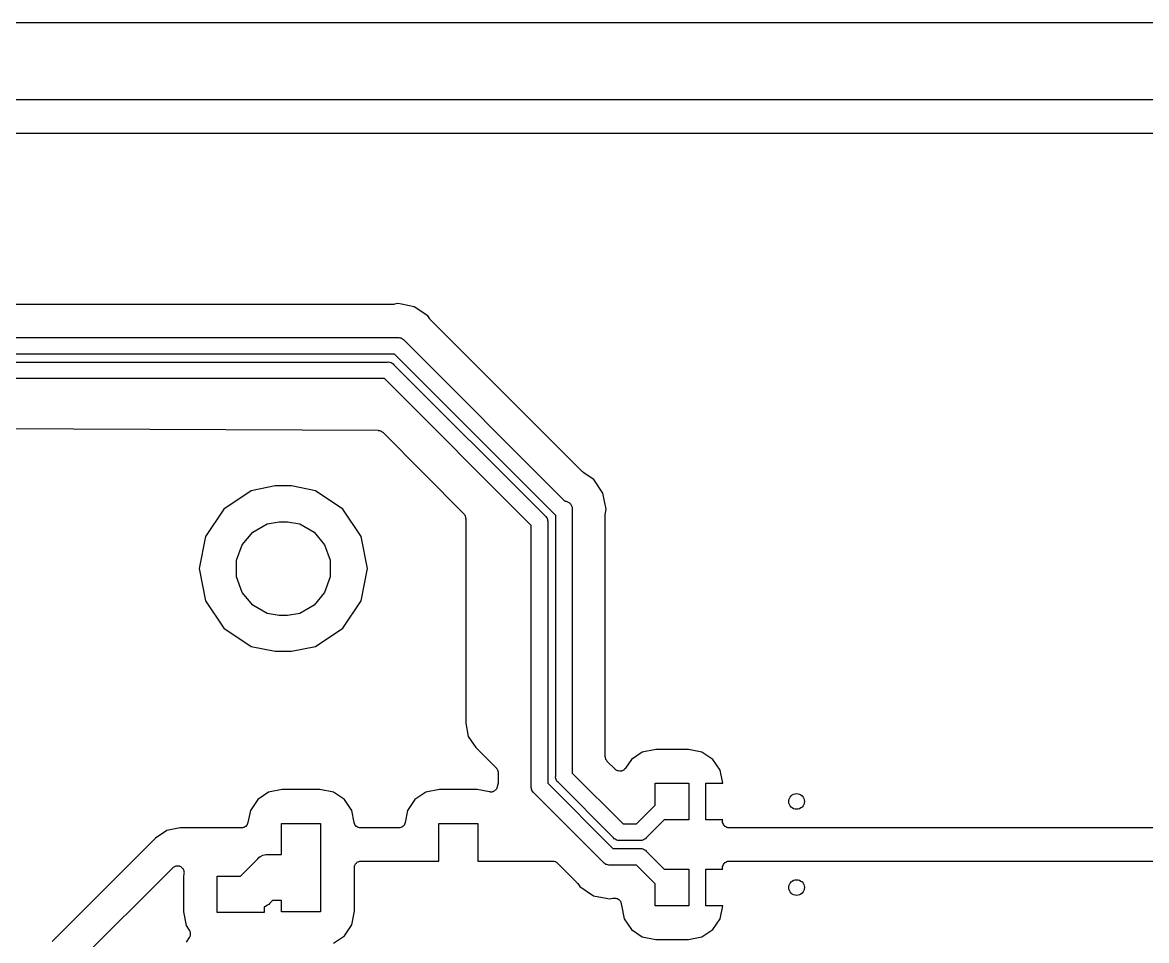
# Model space of a CAD drawing. Extents: x 50 to 248, y -151 to -36.
# Drawn here: x 161.55 to 204.69, y -70.87 to -35.63 of the extents above; entities that cross this region are included whole.
import ezdxf

# ---------------------------------------------------------------- set-up
doc = ezdxf.new("R2010")
doc.units = 0
doc.header["$MEASUREMENT"] = 0
doc.layers.add('BLACK', color=7, linetype='CONTINUOUS')

msp = doc.modelspace()

# ---------------------------------------------------------------- linework, layer by layer
at = {"layer": 'BLACK', "linetype": 'CONTINUOUS'}
for p, q in [((51.637, -35.635), (247.575, -35.635)), ((245.149, -38.608), (126.199, -38.608)), ((126.279, -39.878), (245.069, -39.878)), ((175.781, -46.4566), (123.19, -46.4566)), ((175.806, -46.4523), (175.781, -46.4566)), ((175.831, -46.4517), (175.806, -46.4523)), ((175.963, -46.4255), (175.831, -46.4517)), ((176.094, -46.4517), (175.963, -46.4255)), ((176.582, -46.5487), (176.094, -46.4517)), ((176.094, -46.4517), (176.094, -46.4517)), ((177.107, -46.8996), (176.582, -46.5487)), ((177.182, -47.0113), (177.107, -46.8996)), ((177.199, -47.0294), (177.182, -47.0113)), ((177.213, -47.0498), (177.199, -47.0294)), ((178.431, -48.2676), (177.213, -47.0498)), ((113.514, -47.7266), (175.949, -47.7266)), ((175.949, -47.7266), (175.991, -47.7229)), ((175.991, -47.7229), (176.031, -47.7338)), ((176.031, -47.7338), (176.073, -47.7411)), ((176.073, -47.7411), (176.085, -47.7482)), ((176.085, -47.7482), (176.099, -47.7519)), ((176.099, -47.7519), (176.133, -47.7761)), ((176.133, -47.7761), (176.17, -47.7971)), ((176.17, -47.7971), (176.197, -47.8294)), ((176.197, -47.8294), (182.368, -54.0004)), ((183.034, -52.8709), (178.431, -48.2676)), ((175.831, -48.3616), (113.631, -48.3616)), ((113.844, -48.6664), (175.56, -48.6664)), ((175.56, -48.6664), (175.601, -48.6627)), ((175.601, -48.6627), (175.642, -48.6736)), ((175.642, -48.6736), (175.684, -48.6809)), ((175.684, -48.6809), (175.696, -48.688)), ((175.696, -48.688), (175.71, -48.6917)), ((175.71, -48.6917), (175.744, -48.7159)), ((175.744, -48.7159), (175.781, -48.7369)), ((175.781, -48.7369), (175.808, -48.7692)), ((182.002, -54.5326), (175.831, -48.3616)), ((175.808, -48.7692), (181.609, -54.5703)), ((175.442, -49.3014), (113.962, -49.3014)), ((181.077, -54.9362), (175.442, -49.3014)), ((143.944, -51.1499), (175.197, -51.2876)), ((175.197, -51.2876), (175.208, -51.2895)), ((175.208, -51.2895), (175.219, -51.2886)), ((175.219, -51.2886), (175.251, -51.2973)), ((175.251, -51.2973), (175.284, -51.3033)), ((175.284, -51.3033), (175.293, -51.3088)), ((175.293, -51.3088), (175.304, -51.3116)), ((175.304, -51.3116), (175.331, -51.3309)), ((175.331, -51.3309), (175.36, -51.3477)), ((175.36, -51.3477), (175.367, -51.3561)), ((175.367, -51.3561), (175.376, -51.3624)), ((175.376, -51.3624), (178.488, -54.4881)), ((183.055, -52.8852), (183.034, -52.8709)), ((183.073, -52.9025), (183.055, -52.8852)), ((183.478, -53.1734), (183.073, -52.9025)), ((171.254, -53.4224), (170.329, -53.6064)), ((171.878, -53.4224), (171.254, -53.4224)), ((172.803, -53.6064), (171.878, -53.4224)), ((183.829, -53.6985), (183.478, -53.1734)), ((170.329, -53.6064), (169.279, -54.3074)), ((173.853, -54.3074), (172.803, -53.6064)), ((183.953, -54.3179), (183.829, -53.6985)), ((169.279, -54.3074), (168.578, -55.3565)), ((174.554, -55.3565), (173.853, -54.3074)), ((182.368, -54.0004), (182.39, -54.0004)), ((182.39, -54.0004), (182.416, -54.01)), ((182.416, -54.01), (182.444, -54.0149)), ((182.444, -54.0149), (182.469, -54.029)), ((182.469, -54.029), (182.495, -54.0387)), ((182.495, -54.0387), (182.517, -54.0568)), ((182.517, -54.0568), (182.541, -54.0709)), ((182.541, -54.0709), (182.559, -54.0925)), ((182.559, -54.0925), (182.581, -54.1107)), ((182.581, -54.1107), (182.595, -54.1351)), ((182.595, -54.1351), (182.613, -54.1567)), ((182.613, -54.1567), (182.623, -54.1832)), ((182.623, -54.1832), (182.637, -54.2076)), ((182.637, -54.2076), (182.642, -54.2354)), ((182.642, -54.2354), (182.651, -54.2619)), ((182.651, -54.2619), (182.651, -54.2901)), ((182.651, -54.2901), (182.651, -54.2901)), ((182.651, -54.2901), (182.651, -64.4438)), ((183.926, -54.4497), (183.953, -54.3179)), ((178.488, -54.4881), (178.494, -54.497)), ((178.494, -54.497), (178.503, -54.504)), ((178.503, -54.504), (178.519, -54.533)), ((178.519, -54.533), (178.538, -54.5605)), ((178.538, -54.5605), (178.541, -54.571)), ((178.541, -54.571), (178.547, -54.5804)), ((178.547, -54.5804), (178.552, -54.6134)), ((178.552, -54.6134), (178.561, -54.6457)), ((178.561, -54.6457), (178.56, -54.6566)), ((178.56, -54.6566), (178.562, -54.6673)), ((178.562, -54.6673), (178.562, -62.523)), ((181.609, -54.5703), (181.641, -54.5974)), ((181.641, -54.5974), (181.662, -54.6339)), ((181.662, -54.6339), (181.686, -54.6684)), ((181.686, -54.6684), (181.69, -54.6821)), ((181.69, -54.6821), (181.697, -54.6944)), ((181.697, -54.6944), (181.704, -54.7359)), ((181.704, -54.7359), (181.715, -54.7765)), ((181.715, -54.7765), (181.712, -54.8185)), ((182.016, -54.5496), (182.002, -54.5326)), ((182.016, -64.5615), (182.016, -54.5496)), ((183.921, -54.4993), (183.926, -54.4747)), ((183.921, -63.8126), (183.921, -54.4993)), ((183.926, -54.4747), (183.926, -54.4497)), ((169.983, -55.6801), (170.391, -55.1938)), ((170.391, -55.1938), (170.941, -54.8765)), ((170.941, -54.8765), (171.409, -54.794)), ((171.409, -54.794), (171.723, -54.794)), ((171.723, -54.794), (172.191, -54.8765)), ((172.191, -54.8765), (172.741, -55.1938)), ((172.741, -55.1938), (173.149, -55.6801)), ((181.077, -64.9508), (181.077, -54.9362)), ((181.712, -54.8185), (181.712, -64.8331)), ((168.578, -55.3565), (168.332, -56.594)), ((174.8, -56.594), (174.554, -55.3565)), ((169.766, -56.2766), (169.983, -55.6801)), ((173.149, -55.6801), (173.366, -56.2766)), ((169.766, -56.9114), (169.766, -56.2766)), ((173.366, -56.2766), (173.366, -56.9114)), ((168.332, -56.594), (168.578, -57.8315)), ((169.983, -57.5079), (169.766, -56.9114)), ((173.366, -56.9114), (173.149, -57.5079)), ((174.554, -57.8315), (174.8, -56.594)), ((170.391, -57.9942), (169.983, -57.5079)), ((173.149, -57.5079), (172.741, -57.9942)), ((168.578, -57.8315), (169.279, -58.8806)), ((170.941, -58.3115), (170.391, -57.9942)), ((172.741, -57.9942), (172.191, -58.3115)), ((173.853, -58.8806), (174.554, -57.8315)), ((171.409, -58.394), (170.941, -58.3115)), ((171.723, -58.394), (171.409, -58.394)), ((172.191, -58.3115), (171.723, -58.394)), ((169.279, -58.8806), (170.329, -59.5816)), ((172.803, -59.5816), (173.853, -58.8806)), ((170.329, -59.5816), (171.254, -59.7656)), ((171.254, -59.7656), (171.878, -59.7656)), ((171.878, -59.7656), (172.803, -59.5816)), ((178.562, -62.523), (178.663, -63.0321)), ((178.663, -63.0321), (178.952, -63.4637)), ((178.952, -63.4637), (179.732, -64.2443)), ((183.923, -63.8236), (183.921, -63.8126)), ((183.922, -63.8347), (183.923, -63.8236)), ((183.931, -63.8668), (183.922, -63.8347)), ((185.341, -63.6357), (184.921, -63.9164)), ((185.862, -63.5321), (185.341, -63.6357)), ((187.107, -63.5321), (185.862, -63.5321)), ((187.628, -63.6357), (187.107, -63.5321)), ((188.048, -63.9164), (187.628, -63.6357)), ((179.732, -64.2443), (179.739, -64.2534)), ((179.739, -64.2534), (179.747, -64.2606)), ((179.747, -64.2606), (179.764, -64.2893)), ((183.937, -63.8995), (183.931, -63.8668)), ((183.942, -63.9091), (183.937, -63.8995)), ((183.945, -63.9199), (183.942, -63.9091)), ((183.964, -63.9471), (183.945, -63.9199)), ((183.981, -63.9759), (183.964, -63.9471)), ((183.989, -63.983), (183.981, -63.9759)), ((183.996, -63.9922), (183.989, -63.983)), ((184.301, -64.2978), (183.996, -63.9922)), ((184.689, -64.2639), (184.66, -64.2932)), ((184.69, -64.2614), (184.689, -64.2639)), ((184.692, -64.2593), (184.69, -64.2614)), ((184.921, -63.9164), (184.692, -64.2593)), ((188.328, -64.3365), (188.048, -63.9164)), ((179.764, -64.2893), (179.783, -64.3165)), ((179.783, -64.3165), (179.786, -64.3273)), ((179.786, -64.3273), (179.791, -64.337)), ((179.791, -64.337), (179.797, -64.3697)), ((179.797, -64.3697), (179.806, -64.4017)), ((179.806, -64.4017), (179.805, -64.4129)), ((179.805, -64.4129), (179.807, -64.4239)), ((179.807, -64.4239), (179.807, -64.7833)), ((182.013, -64.6035), (182.016, -64.5615)), ((182.024, -64.6441), (182.013, -64.6035)), ((182.031, -64.6856), (182.024, -64.6441)), ((182.038, -64.6979), (182.031, -64.6856)), ((182.042, -64.7116), (182.038, -64.6979)), ((182.651, -64.4438), (184.603, -66.3956)), ((184.304, -64.2994), (184.301, -64.2978)), ((184.305, -64.3017), (184.304, -64.2994)), ((184.34, -64.3247), (184.305, -64.3017)), ((184.374, -64.3484), (184.34, -64.3247)), ((184.376, -64.3491), (184.374, -64.3484)), ((184.379, -64.3507), (184.376, -64.3491)), ((184.419, -64.3605), (184.379, -64.3507)), ((184.459, -64.3713), (184.419, -64.3605)), ((184.462, -64.371), (184.459, -64.3713)), ((184.464, -64.3717), (184.462, -64.371)), ((184.506, -64.3672), (184.464, -64.3717)), ((184.547, -64.3636), (184.506, -64.3672)), ((184.549, -64.3624), (184.547, -64.3636)), ((184.552, -64.3621), (184.549, -64.3624)), ((184.589, -64.3438), (184.552, -64.3621)), ((184.627, -64.3263), (184.589, -64.3438)), ((184.629, -64.3243), (184.627, -64.3263)), ((184.631, -64.3231), (184.629, -64.3243)), ((184.66, -64.2932), (184.631, -64.3231)), ((188.427, -64.832), (188.328, -64.3365)), ((171.52, -65.0721), (170.999, -65.1757)), ((172.965, -65.0721), (171.52, -65.0721)), ((173.486, -65.1757), (172.965, -65.0721)), ((177.555, -65.0721), (177.034, -65.1757)), ((179, -65.0721), (177.555, -65.0721)), ((179.476, -65.1669), (179, -65.0721)), ((179.665, -65.1265), (179.648, -65.1405)), ((179.685, -65.1159), (179.665, -65.1265)), ((179.699, -65.0991), (179.685, -65.1159)), ((179.717, -65.0852), (179.699, -65.0991)), ((179.728, -65.0662), (179.717, -65.0852)), ((179.743, -65.0495), (179.728, -65.0662)), ((179.751, -65.0288), (179.743, -65.0495)), ((179.763, -65.0098), (179.751, -65.0288)), ((179.767, -64.988), (179.763, -65.0098)), ((179.775, -64.9673), (179.767, -64.988)), ((179.802, -64.8328), (179.775, -64.9673)), ((179.807, -64.7833), (179.802, -64.8079)), ((179.802, -64.8079), (179.802, -64.8328)), ((181.073, -64.9927), (181.077, -64.9508)), ((181.084, -65.0334), (181.073, -64.9927)), ((181.091, -65.0749), (181.084, -65.0334)), ((181.098, -65.0872), (181.091, -65.0749)), ((181.102, -65.1009), (181.098, -65.0872)), ((181.126, -65.1354), (181.102, -65.1009)), ((181.147, -65.1719), (181.126, -65.1354)), ((181.712, -64.8331), (184.214, -67.3354)), ((182.066, -64.7461), (182.042, -64.7116)), ((182.087, -64.7826), (182.066, -64.7461)), ((182.119, -64.8097), (182.087, -64.7826)), ((184.237, -66.9278), (182.119, -64.8097)), ((185.837, -65.678), (185.837, -64.832)), ((185.837, -64.832), (187.132, -64.832)), ((187.132, -64.832), (187.132, -66.232)), ((187.772, -66.232), (187.772, -64.832)), ((187.772, -64.832), (188.427, -64.832)), ((170.579, -65.4564), (170.299, -65.8765)), ((170.999, -65.1757), (170.579, -65.4564)), ((173.906, -65.4564), (173.486, -65.1757)), ((174.186, -65.8765), (173.906, -65.4564)), ((176.614, -65.4564), (176.334, -65.8765)), ((177.034, -65.1757), (176.614, -65.4564)), ((179.499, -65.1674), (179.476, -65.1669)), ((179.52, -65.1717), (179.499, -65.1674)), ((179.542, -65.1683), (179.52, -65.1717)), ((179.564, -65.1688), (179.542, -65.1683)), ((179.586, -65.1617), (179.564, -65.1688)), ((179.607, -65.1583), (179.586, -65.1617)), ((179.627, -65.1476), (179.607, -65.1583)), ((179.648, -65.1405), (179.627, -65.1476)), ((181.179, -65.1989), (181.147, -65.1719)), ((183.848, -67.8676), (181.179, -65.1989)), ((170.299, -65.8765), (170.206, -66.3436)), ((174.279, -66.3436), (174.186, -65.8765)), ((176.334, -65.8765), (176.241, -66.3436)), ((185.119, -66.3956), (185.837, -65.678)), ((170.174, -66.4258), (170.147, -66.4569)), ((170.175, -66.4231), (170.174, -66.4258)), ((170.177, -66.421), (170.175, -66.4231)), ((170.191, -66.3821), (170.177, -66.421)), ((170.206, -66.3436), (170.191, -66.3821)), ((171.495, -67.572), (171.495, -66.372)), ((171.495, -66.372), (172.99, -66.372)), ((172.99, -66.372), (172.99, -69.772)), ((174.294, -66.3821), (174.279, -66.3436)), ((174.308, -66.421), (174.294, -66.3821)), ((174.31, -66.4231), (174.308, -66.421)), ((174.311, -66.4258), (174.31, -66.4231)), ((174.338, -66.4569), (174.311, -66.4258)), ((176.209, -66.4258), (176.182, -66.4569)), ((176.21, -66.4231), (176.209, -66.4258)), ((176.212, -66.421), (176.21, -66.4231)), ((176.226, -66.3821), (176.212, -66.421)), ((176.241, -66.3436), (176.226, -66.3821)), ((177.53, -67.818), (177.53, -66.372)), ((177.53, -66.372), (179.025, -66.372)), ((179.025, -66.372), (179.025, -67.818)), ((184.603, -66.3956), (185.119, -66.3956)), ((186.181, -66.232), (185.485, -66.9278)), ((187.132, -66.232), (186.181, -66.232)), ((188.427, -66.232), (187.772, -66.232)), ((188.422, -66.3326), (188.423, -66.2913)), ((188.423, -66.3353), (188.422, -66.3326)), ((188.423, -66.2499), (188.424, -66.2473)), ((188.423, -66.2913), (188.423, -66.2499)), ((188.423, -66.3381), (188.423, -66.3353)), ((188.438, -66.377), (188.423, -66.3381)), ((188.424, -66.2444), (188.427, -66.232)), ((188.424, -66.2473), (188.424, -66.2444)), ((188.451, -66.4162), (188.438, -66.377)), ((188.453, -66.4184), (188.451, -66.4162)), ((188.454, -66.421), (188.453, -66.4184)), ((188.48, -66.4527), (188.454, -66.421)), ((167.092, -66.6493), (166.66, -66.9377)), ((167.601, -66.548), (167.092, -66.6493)), ((169.957, -66.548), (167.601, -66.548)), ((169.997, -66.5408), (169.957, -66.548)), ((170.038, -66.5345), (169.997, -66.5408)), ((170.041, -66.5332), (170.038, -66.5345)), ((170.044, -66.5327), (170.041, -66.5332)), ((170.079, -66.512), (170.044, -66.5327)), ((170.116, -66.4921), (170.079, -66.512)), ((170.117, -66.49), (170.116, -66.4921)), ((170.12, -66.4886), (170.117, -66.49)), ((170.147, -66.4569), (170.12, -66.4886)), ((174.365, -66.4886), (174.338, -66.4569)), ((174.368, -66.49), (174.365, -66.4886)), ((174.369, -66.4921), (174.368, -66.49)), ((174.406, -66.512), (174.369, -66.4921)), ((174.441, -66.5327), (174.406, -66.512)), ((174.444, -66.5332), (174.441, -66.5327)), ((174.447, -66.5345), (174.444, -66.5332)), ((174.488, -66.5408), (174.447, -66.5345)), ((174.528, -66.548), (174.488, -66.5408)), ((175.992, -66.548), (174.528, -66.548)), ((176.032, -66.5408), (175.992, -66.548)), ((176.073, -66.5345), (176.032, -66.5408)), ((176.076, -66.5332), (176.073, -66.5345)), ((176.079, -66.5327), (176.076, -66.5332)), ((176.114, -66.512), (176.079, -66.5327)), ((176.151, -66.4921), (176.114, -66.512)), ((176.152, -66.49), (176.151, -66.4921)), ((176.155, -66.4886), (176.152, -66.49)), ((176.182, -66.4569), (176.155, -66.4886)), ((188.506, -66.485), (188.48, -66.4527)), ((188.508, -66.4864), (188.506, -66.485)), ((188.51, -66.4886), (188.508, -66.4864)), ((188.546, -66.5093), (188.51, -66.4886)), ((188.581, -66.5307), (188.546, -66.5093)), ((188.584, -66.5313), (188.581, -66.5307)), ((188.587, -66.5327), (188.584, -66.5313)), ((188.627, -66.5399), (188.587, -66.5327)), ((188.668, -66.5479), (188.627, -66.5399)), ((188.671, -66.5475), (188.668, -66.5479)), ((188.674, -66.548), (188.671, -66.5475)), ((245.069, -66.548), (188.674, -66.548)), ((166.66, -66.9377), (162.696, -70.9023)), ((184.264, -66.9601), (184.237, -66.9278)), ((184.301, -66.9811), (184.264, -66.9601)), ((184.335, -67.0053), (184.301, -66.9811)), ((184.349, -67.009), (184.335, -67.0053)), ((184.361, -67.0161), (184.349, -67.009)), ((184.403, -67.0234), (184.361, -67.0161)), ((184.444, -67.0343), (184.403, -67.0234)), ((184.485, -67.0306), (184.444, -67.0343)), ((185.237, -67.0306), (184.485, -67.0306)), ((185.279, -67.0343), (185.237, -67.0306)), ((185.32, -67.0234), (185.279, -67.0343)), ((185.361, -67.0161), (185.32, -67.0234)), ((185.373, -67.009), (185.361, -67.0161)), ((185.387, -67.0053), (185.373, -67.009)), ((185.422, -66.9811), (185.387, -67.0053)), ((185.458, -66.9601), (185.422, -66.9811)), ((185.485, -66.9278), (185.458, -66.9601)), ((170.58, -67.7339), (170.622, -67.6831)), ((170.622, -67.6831), (170.68, -67.6499)), ((170.68, -67.6499), (170.734, -67.6119)), ((170.734, -67.6119), (170.756, -67.6061)), ((170.756, -67.6061), (170.775, -67.5949)), ((170.775, -67.5949), (170.84, -67.5834)), ((170.84, -67.5834), (170.904, -67.5662)), ((170.904, -67.5662), (170.97, -67.572)), ((170.97, -67.572), (171.495, -67.572)), ((184.214, -67.3354), (185.237, -67.3354)), ((185.237, -67.3354), (185.279, -67.3317)), ((185.279, -67.3317), (185.32, -67.3426)), ((185.32, -67.3426), (185.361, -67.3499)), ((185.361, -67.3499), (185.373, -67.357)), ((185.373, -67.357), (185.387, -67.3607)), ((185.387, -67.3607), (185.422, -67.3849)), ((185.422, -67.3849), (185.458, -67.4059)), ((185.458, -67.4059), (185.485, -67.4382)), ((185.485, -67.4382), (186.181, -68.134)), ((163.65, -71.7436), (167.321, -68.0727)), ((167.321, -68.0727), (167.333, -68.0647)), ((167.333, -68.0647), (167.342, -68.0542)), ((167.342, -68.0542), (167.369, -68.0395)), ((167.369, -68.0395), (167.394, -68.0221)), ((167.394, -68.0221), (167.407, -68.0185)), ((167.407, -68.0185), (167.419, -68.0118)), ((167.419, -68.0118), (167.449, -68.0071)), ((167.449, -68.0071), (167.479, -67.9992)), ((167.479, -67.9992), (167.493, -68.0005)), ((167.493, -68.0005), (167.506, -67.9983)), ((167.506, -67.9983), (167.536, -68.0043)), ((167.536, -68.0043), (167.567, -68.0069)), ((167.567, -68.0069), (167.579, -68.0128)), ((167.579, -68.0128), (167.593, -68.0155)), ((167.593, -68.0155), (167.619, -68.0313)), ((167.619, -68.0313), (167.647, -68.0442)), ((167.647, -68.0442), (167.656, -68.0541)), ((167.656, -68.0541), (167.668, -68.0613)), ((167.668, -68.0613), (167.687, -68.0851)), ((167.687, -68.0851), (167.709, -68.1066)), ((167.709, -68.1066), (167.715, -68.1192)), ((167.715, -68.1192), (167.724, -68.1301)), ((167.724, -68.1301), (167.733, -68.1589)), ((169.916, -68.397), (170.58, -67.7339)), ((174.29, -68.072), (174.294, -68.0501)), ((174.29, -69.747), (174.29, -68.072)), ((174.294, -68.0279), (174.301, -68.007)), ((174.294, -68.0501), (174.294, -68.0279)), ((174.301, -68.007), (174.305, -67.9851)), ((174.305, -67.9851), (174.316, -67.9659)), ((174.316, -67.9659), (174.324, -67.945)), ((174.324, -67.945), (174.338, -67.928)), ((174.338, -67.928), (174.349, -67.9087)), ((174.349, -67.9087), (174.366, -67.8944)), ((174.366, -67.8944), (174.381, -67.8774)), ((174.381, -67.8774), (174.4, -67.8663)), ((174.4, -67.8663), (174.417, -67.852)), ((174.417, -67.852), (174.438, -67.8444)), ((174.438, -67.8444), (174.457, -67.8333)), ((174.457, -67.8333), (174.479, -67.8295)), ((174.479, -67.8295), (174.5, -67.8219)), ((174.5, -67.8219), (174.522, -67.8219)), ((174.522, -67.8219), (174.544, -67.818)), ((174.544, -67.818), (177.53, -67.818)), ((179.025, -67.818), (181.897, -67.818)), ((181.897, -67.818), (181.908, -67.8199)), ((181.908, -67.8199), (181.919, -67.819)), ((181.919, -67.819), (181.951, -67.8276)), ((181.951, -67.8276), (181.984, -67.8333)), ((181.984, -67.8333), (181.994, -67.8389)), ((181.994, -67.8389), (182.005, -67.8418)), ((182.005, -67.8418), (182.032, -67.8608)), ((182.032, -67.8608), (182.06, -67.8774)), ((182.06, -67.8774), (182.068, -67.886)), ((182.068, -67.886), (182.077, -67.8924)), ((182.077, -67.8924), (182.832, -68.6472)), ((183.875, -67.8999), (183.848, -67.8676)), ((183.912, -67.9209), (183.875, -67.8999)), ((183.946, -67.9451), (183.912, -67.9209)), ((183.96, -67.9488), (183.946, -67.9451)), ((183.972, -67.9559), (183.96, -67.9488)), ((184.014, -67.9632), (183.972, -67.9559)), ((184.054, -67.9741), (184.014, -67.9632)), ((184.096, -67.9704), (184.054, -67.9741)), ((185.119, -67.9704), (184.096, -67.9704)), ((185.837, -68.688), (185.119, -67.9704)), ((186.181, -68.134), (187.132, -68.134)), ((187.132, -68.134), (187.132, -69.534)), ((187.772, -69.534), (187.772, -68.134)), ((187.772, -68.134), (188.427, -68.134)), ((188.422, -68.0334), (188.423, -68.0307)), ((188.423, -68.0747), (188.422, -68.0334)), ((188.423, -68.0279), (188.438, -67.989)), ((188.423, -68.0307), (188.423, -68.0279)), ((188.423, -68.1161), (188.423, -68.0747)), ((188.424, -68.1187), (188.423, -68.1161)), ((188.424, -68.1216), (188.424, -68.1187)), ((188.427, -68.134), (188.424, -68.1216)), ((188.438, -67.989), (188.451, -67.9498)), ((188.451, -67.9498), (188.453, -67.9476)), ((188.453, -67.9476), (188.454, -67.945)), ((188.454, -67.945), (188.48, -67.9133)), ((188.48, -67.9133), (188.506, -67.881)), ((188.506, -67.881), (188.508, -67.8796)), ((188.508, -67.8796), (188.51, -67.8774)), ((188.51, -67.8774), (188.546, -67.8567)), ((188.546, -67.8567), (188.581, -67.8353)), ((188.581, -67.8353), (188.584, -67.8347)), ((188.584, -67.8347), (188.587, -67.8333)), ((188.587, -67.8333), (188.627, -67.8261)), ((188.627, -67.8261), (188.668, -67.8181)), ((188.668, -67.8181), (188.671, -67.8185)), ((188.671, -67.8185), (188.674, -67.818)), ((188.674, -67.818), (245.069, -67.818)), ((167.75, -68.3018), (167.726, -68.422)), ((167.726, -68.422), (167.726, -69.767)), ((167.733, -68.1589), (167.746, -68.1865)), ((167.746, -68.1865), (167.747, -68.2004)), ((167.747, -68.2004), (167.752, -68.2136)), ((167.754, -68.2744), (167.75, -68.2879)), ((167.75, -68.2879), (167.75, -68.3018)), ((167.752, -68.2136), (167.751, -68.2441)), ((167.751, -68.2441), (167.754, -68.2744)), ((169.026, -69.792), (169.026, -68.397)), ((169.026, -68.397), (169.916, -68.397)), ((182.832, -68.6472), (182.846, -68.6676)), ((182.846, -68.6676), (182.863, -68.6857)), ((182.863, -68.6857), (182.938, -68.7974)), ((182.938, -68.7974), (183.463, -69.1483)), ((185.837, -69.534), (185.837, -68.688)), ((171.05, -69.4326), (171.008, -69.4834)), ((171.149, -69.334), (171.05, -69.4326)), ((171.494, -69.334), (171.149, -69.334)), ((171.495, -69.3338), (171.494, -69.334)), ((171.495, -69.772), (171.495, -69.3338)), ((183.463, -69.1483), (183.951, -69.2453)), ((183.951, -69.2453), (183.951, -69.2453)), ((183.951, -69.2453), (184.082, -69.2715)), ((184.082, -69.2715), (184.214, -69.2453)), ((184.214, -69.2453), (184.238, -69.2448)), ((184.238, -69.2448), (184.239, -69.2443)), ((184.239, -69.2443), (184.242, -69.2443)), ((184.242, -69.2443), (184.264, -69.2404)), ((184.264, -69.2404), (184.283, -69.2404)), ((184.283, -69.2404), (184.3, -69.2434)), ((184.3, -69.2434), (184.302, -69.2434)), ((184.302, -69.2434), (184.305, -69.2443)), ((184.305, -69.2443), (184.305, -69.2443)), ((184.305, -69.2443), (184.327, -69.2443)), ((184.327, -69.2443), (184.348, -69.2519)), ((184.348, -69.2519), (184.37, -69.2557)), ((184.37, -69.2557), (184.389, -69.2668)), ((184.389, -69.2668), (184.41, -69.2744)), ((184.41, -69.2744), (184.427, -69.2887)), ((184.427, -69.2887), (184.446, -69.2998)), ((184.446, -69.2998), (184.461, -69.3168)), ((184.461, -69.3168), (184.478, -69.3311)), ((184.478, -69.3311), (184.489, -69.3504)), ((184.489, -69.3504), (184.503, -69.3674)), ((184.503, -69.3674), (184.511, -69.3883)), ((184.511, -69.3883), (184.522, -69.4075)), ((184.522, -69.4075), (184.526, -69.4294)), ((184.526, -69.4294), (184.533, -69.4503)), ((184.533, -69.4503), (184.533, -69.4725)), ((167.726, -69.767), (167.83, -70.2875)), ((170.826, -69.792), (169.026, -69.792)), ((170.855, -69.5716), (170.826, -69.5767)), ((170.826, -69.5767), (170.826, -69.792)), ((170.874, -69.5604), (170.855, -69.5716)), ((170.896, -69.5546), (170.874, -69.5604)), ((170.95, -69.5166), (170.896, -69.5546)), ((171.008, -69.4834), (170.95, -69.5166)), ((172.99, -69.772), (171.495, -69.772)), ((174.186, -70.2675), (174.29, -69.747)), ((184.533, -69.4725), (184.537, -69.4944)), ((184.537, -69.4944), (184.537, -69.509)), ((184.537, -69.509), (184.641, -70.0295)), ((187.132, -69.534), (185.837, -69.534)), ((188.427, -69.534), (187.772, -69.534)), ((188.328, -70.0295), (188.427, -69.534)), ((167.83, -70.2875), (167.952, -70.4709)), ((173.906, -70.6876), (174.186, -70.2675)), ((184.641, -70.0295), (184.921, -70.4496)), ((188.048, -70.4496), (188.328, -70.0295)), ((167.952, -70.4709), (167.959, -70.4862)), ((167.959, -70.7378), (167.952, -70.7531)), ((167.959, -70.4862), (167.969, -70.4997)), ((167.969, -70.7243), (167.959, -70.7378)), ((167.969, -70.4997), (167.977, -70.5263)), ((167.977, -70.6977), (167.969, -70.7243)), ((167.977, -70.5263), (167.988, -70.5516)), ((167.988, -70.6724), (167.977, -70.6977)), ((167.988, -70.5516), (167.989, -70.5683)), ((167.989, -70.6557), (167.988, -70.6724)), ((167.989, -70.5683), (167.993, -70.5843)), ((167.993, -70.6397), (167.989, -70.6557)), ((167.993, -70.5843), (167.992, -70.612)), ((167.992, -70.612), (167.993, -70.6397)), ((173.486, -70.9683), (173.906, -70.6876)), ((184.921, -70.4496), (185.341, -70.7303)), ((185.341, -70.7303), (185.862, -70.8339)), ((187.107, -70.8339), (187.628, -70.7303)), ((187.628, -70.7303), (188.048, -70.4496)), ((167.952, -70.7531), (167.83, -70.9365)), ((185.862, -70.8339), (187.107, -70.8339))]:
    msp.add_line(p, q, dxfattribs=at)
at = {"layer": 'BLACK'}
for centre in [(191.262, -65.532), (191.262, -68.834)]:
    msp.add_circle(centre, 0.3, dxfattribs=at)

doc.saveas('drawing.dxf')
